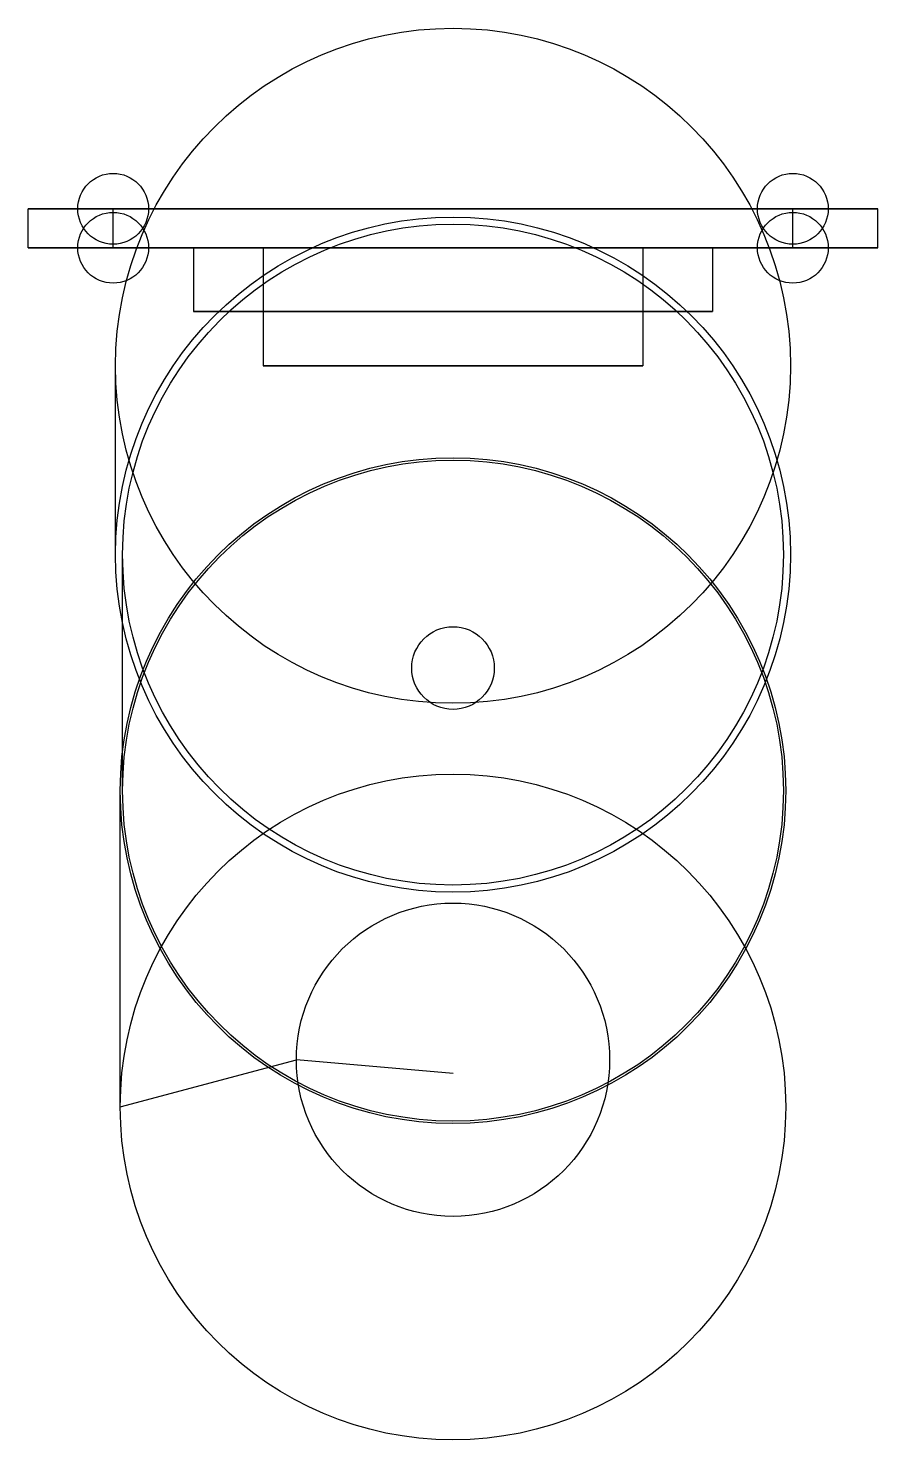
# Model space of a CAD drawing. Extents: x -18 to 18, y -50.5 to 9.3.
import ezdxf

# ---------------------------------------------------------------- set-up
doc = ezdxf.new("R2010")
doc.units = 0
doc.layers.add('Compound', color=7, linetype='CONTINUOUS')

msp = doc.modelspace()

# ---------------------------------------------------------------- linework, layer by layer
at = {"layer": 'Compound'}
for p, q in [((-18, 1.65, 18), (18, 1.65, 18)), ((-18, 0, 18), (-18, 1.65, 18)), ((-18, 0, 18), (-18, 1.65, 18)), ((-18, 1.65, -18), (-18, 1.65, 18)), ((-18, 0, -18), (-18, 1.65, -18)), ((-18, 0, -18), (-18, 1.65, -18)), ((18, 1.65, -18), (-18, 1.65, -18)), ((18, 1.65, -18), (-18, 1.65, -18)), ((-18, 1.65, -18), (-18, 1.65, 18)), ((-18, 1.65, 18), (18, 1.65, 18)), ((-14.4, 0, 15.9), (-14.4, 1.65, 15.9)), ((-14.4, 0, 15.9), (-14.4, 1.65, 15.9)), ((-14.4, 0, -12.9), (-14.4, 1.65, -12.9)), ((-14.4, 0, -12.9), (-14.4, 1.65, -12.9)), ((14.4, 0, -12.9), (14.4, 1.65, -12.9)), ((14.4, 0, -12.9), (14.4, 1.65, -12.9)), ((14.4, 0, 15.9), (14.4, 1.65, 15.9)), ((14.4, 0, 15.9), (14.4, 1.65, 15.9)), ((18, 0, 18), (18, 1.65, 18)), ((18, 0, -18), (18, 1.65, -18)), ((18, 0, -18), (18, 1.65, -18)), ((18, 1.65, 18), (18, 1.65, -18)), ((18, 0, 18), (18, 1.65, 18)), ((18, 1.65, 18), (18, 1.65, -18)), ((-18, 0, 18), (18, 0, 18)), ((-18, 0, -18), (-18, 0, 18)), ((18, 0, -18), (-18, 0, -18)), ((-18, 0, 18), (18, 0, 18)), ((-18, 0, -18), (-18, 0, 18)), ((18, 0, -18), (-18, 0, -18)), ((11, 0, -12.6), (-11, 0, -12.6)), ((-11, 0, -12.6), (-11, -2.7, -12.6)), ((-11, 0, -18), (11, 0, -18)), ((-11, 0, -18), (-11, -2.7, -18)), ((-11, 0, -12.6), (-11, 0, -18)), ((-11, 0, -18), (-11, -2.7, -18)), ((-11, 0, -12.6), (-11, -2.7, -12.6)), ((-11, 0, -12.6), (-11, 0, -18)), ((11, 0, -12.6), (-11, 0, -12.6)), ((-11, 0, -18), (11, 0, -18)), ((8.05, 0, -8.05), (-8.05, 0, -8.05)), ((-8.05, 0, -8.05), (-8.05, -5, -8.05)), ((-8.05, 0, -8.05), (-8.05, 0, -1.76)), ((-8.05, 0, -8.05), (-8.05, -5, -8.05)), ((-8.05, 0, -1.76), (-8.05, -5, -1.76)), ((-8.05, 0, -1.76), (-8.05, -5, -1.76)), ((-8.05, 0, 1.76), (-8.05, -5, 1.76)), ((-8.05, 0, 1.76), (-8.05, 0, 8.05)), ((-8.05, 0, 1.76), (-8.05, -5, 1.76)), ((-8.05, 0, 8.05), (-8.05, -5, 8.05)), ((-8.05, 0, 8.05), (8.05, 0, 8.05)), ((-8.05, 0, 8.05), (-8.05, -5, 8.05)), ((8.05, 0, -8.05), (-8.05, 0, -8.05)), ((-8.05, 0, -8.05), (-8.05, 0, -1.76)), ((-8.05, 0, 1.76), (-8.05, 0, 8.05)), ((-8.05, 0, 8.05), (8.05, 0, 8.05)), ((8.05, 0, -8.05), (8.05, -5, -8.05)), ((8.05, 0, 8.05), (8.05, -5, 8.05)), ((8.05, 0, 8.05), (8.05, 0, 1.76)), ((8.05, 0, 8.05), (8.05, -5, 8.05)), ((8.05, 0, 1.76), (8.05, -5, 1.76)), ((8.05, 0, 1.76), (8.05, -5, 1.76)), ((8.05, 0, -1.76), (8.05, -5, -1.76)), ((8.05, 0, -1.76), (8.05, 0, -8.05)), ((8.05, 0, -1.76), (8.05, -5, -1.76)), ((8.05, 0, -8.05), (8.05, -5, -8.05)), ((8.05, 0, -1.76), (8.05, 0, -8.05)), ((8.05, 0, 8.05), (8.05, 0, 1.76)), ((11, 0, -12.6), (11, -2.7, -12.6)), ((11, 0, -18), (11, 0, -12.6)), ((11, 0, -12.6), (11, -2.7, -12.6)), ((11, 0, -18), (11, -2.7, -18)), ((11, 0, -18), (11, -2.7, -18)), ((11, 0, -18), (11, 0, -12.6)), ((18, 0, 18), (18, 0, -18)), ((18, 0, 18), (18, 0, -18)), ((11, -2.7, -12.6), (-11, -2.7, -12.6)), ((-11, -2.7, -18), (11, -2.7, -18)), ((-11, -2.7, -12.6), (-11, -2.7, -18)), ((-11, -2.7, -12.6), (-11, -2.7, -18)), ((-11, -2.7, -18), (11, -2.7, -18)), ((11, -2.7, -12.6), (-11, -2.7, -12.6)), ((11, -2.7, -18), (11, -2.7, -12.6)), ((11, -2.7, -18), (11, -2.7, -12.6)), ((-14.3, -13), (-14.3, -5)), ((-14.3, -13), (-14.3, -5)), ((-8.05, -5, -8.05), (8.05, -5, -8.05)), ((-8.05, -5, -1.76), (-8.05, -5, -8.05)), ((-8.05, -5, 8.05), (-8.05, -5, 1.76)), ((8.05, -5, 8.05), (-8.05, -5, 8.05)), ((8.05, -5, 8.05), (-8.05, -5, 8.05)), ((-8.05, -5, 8.05), (-8.05, -5, 1.76)), ((-8.05, -5, -1.76), (-8.05, -5, -8.05)), ((-8.05, -5, -8.05), (8.05, -5, -8.05)), ((8.05, -5, 1.76), (8.05, -5, 8.05)), ((8.05, -5, -8.05), (8.05, -5, -1.76)), ((8.05, -5, -8.05), (8.05, -5, -1.76)), ((8.05, -5, 1.76), (8.05, -5, 8.05)), ((-14, -23), (-14, -13)), ((-14, -23), (-14, -13)), ((-1.75, -17.8055, 20.5), (-1.75, -17.8055, 14)), ((-1.75, -17.8055, 20.5), (-1.75, -17.8055, 14)), ((-14.1, -36.4), (-14.1, -23)), ((-14.1, -36.4), (-14.1, -23)), ((-14.1, -36.4), (-6.6359, -34.4)), ((-14.1, -36.4), (-6.6359, -34.4)), ((0, -34.9806), (-6.6359, -34.4)), ((0, -34.9806), (-6.6359, -34.4))]:
    msp.add_line(p, q, dxfattribs=at)
for centre, radius in [((0, -5), 14.3), ((0, -5), 14.3), ((-14.4, 1.65), 1.5), ((-14.4, 1.65), 1.5), ((-14.4, 1.65), 1.5), ((-14.4, 1.65), 1.5), ((14.4, 1.65), 1.5), ((14.4, 1.65), 1.5), ((14.4, 1.65), 1.5), ((14.4, 1.65), 1.5), ((-14.4, 0), 1.5), ((-14.4, 0), 1.5), ((-14.4, 0), 1.5), ((-14.4, 0), 1.5), ((0, -13), 14.3), ((0, -13), 14.3), ((14.4, 0), 1.5), ((14.4, 0), 1.5), ((14.4, 0), 1.5), ((14.4, 0), 1.5), ((0, -13), 14), ((0, -13), 14), ((0, -23), 14.1), ((0, -23), 14.1), ((0, -23), 14), ((0, -23), 14), ((0, -17.8055), 1.75), ((0, -17.8055), 1.75), ((0, -17.8055), 1.75), ((0, -17.8055), 1.75), ((0, -36.4), 14.1), ((0, -36.4), 14.1), ((0, -34.4), 6.6359), ((0, -34.4), 6.6359), ((0, -34.4), 6.6359), ((0, -34.4), 6.6359), ((0, -34.9806), 2.66454e-15)]:
    msp.add_circle(centre, radius, dxfattribs=at)
for centre, start, end in [((-9, 0), 0, 0), ((-9, 0), 0, 0), ((9, 0), 180, 180), ((9, 0), 180, 180), ((-9, -5), 0, 0), ((-9, -5), 0, 0), ((9, -5), 180, 180), ((9, -5), 180, 180)]:
    msp.add_arc(centre, 0.95, start, end, dxfattribs=at)

doc.saveas('drawing.dxf')
